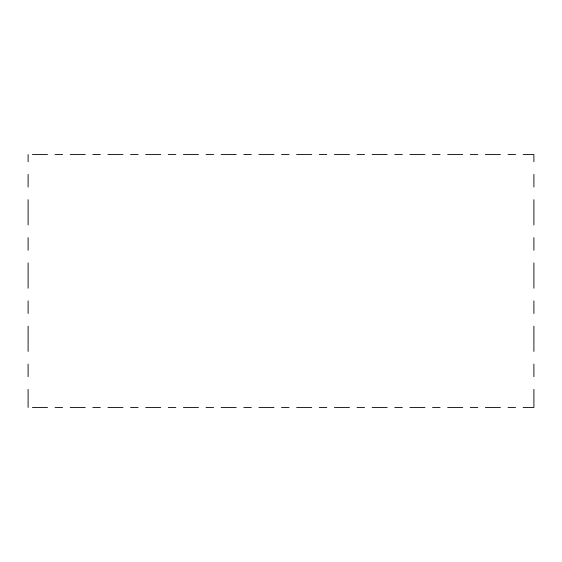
<?xml version="1.0" encoding="UTF-8"?>
<svg xmlns="http://www.w3.org/2000/svg" width="562" height="562" viewBox="0 0 562 562"><rect width="100%" height="100%" fill="white"/><g stroke="black" fill="none" stroke-linecap="round" stroke-linejoin="round"><path stroke-width="0.84" d="M32.406 154.55L47.503 154.55M55.055 154.55L62.6 154.55M70.152 154.55L85.248 154.55M92.8 154.55L100.345 154.55M107.897 154.55L122.994 154.55M130.546 154.55L138.097 154.55M145.642 154.55L160.739 154.55M168.291 154.55L175.843 154.55M183.388 154.55L198.491 154.55M206.036 154.55L213.588 154.55M221.133 154.55L236.237 154.55M243.782 154.55L251.333 154.55M258.885 154.55L273.982 154.55M281.527 154.55L289.079 154.55M296.631 154.55L311.727 154.55M319.279 154.55L326.824 154.55M334.376 154.55L349.473 154.55M357.025 154.55L364.569 154.55M372.121 154.55L387.218 154.55M394.77 154.55L402.315 154.55M409.867 154.55L424.963 154.55M432.515 154.55L440.067 154.55M447.612 154.55L462.716 154.55M470.261 154.55L477.812 154.55M485.357 154.55L500.461 154.55M508.006 154.55L515.558 154.55M523.11 154.55L533.9 154.55L533.9 161.758M32.406 407.45L47.503 407.45M55.055 407.45L62.6 407.45M70.152 407.45L85.248 407.45M92.8 407.45L100.345 407.45M107.897 407.45L122.994 407.45M130.546 407.45L138.097 407.45M145.642 407.45L160.739 407.45M168.291 407.45L175.843 407.45M183.388 407.45L198.491 407.45M206.036 407.45L213.588 407.45M221.133 407.45L236.237 407.45M243.782 407.45L251.333 407.45M258.885 407.45L273.982 407.45M281.527 407.45L289.079 407.45M296.631 407.45L311.727 407.45M319.279 407.45L326.824 407.45M334.376 407.45L349.473 407.45M357.025 407.45L364.569 407.45M372.121 407.45L387.218 407.45M394.77 407.45L402.315 407.45M409.867 407.45L424.963 407.45M432.515 407.45L440.067 407.45M447.612 407.45L462.716 407.45M470.261 407.45L477.812 407.45M485.357 407.45L500.461 407.45M508.006 407.45L515.558 407.45M523.11 407.45L533.9 407.45L533.9 389.368M533.9 174.403L533.9 187.048M533.9 199.693L533.9 224.983M533.9 237.628L533.9 250.273M533.9 262.918L533.9 288.208M533.9 300.853L533.9 313.498M533.9 326.143L533.9 351.433M533.9 364.078L533.9 376.723M28.1 154.55L28.1 161.758M28.1 174.403L28.1 187.048M28.1 199.693L28.1 224.983M28.1 237.628L28.1 250.273M28.1 262.918L28.1 288.208M28.1 300.853L28.1 313.498M28.1 326.143L28.1 351.433M28.1 364.078L28.1 376.723M28.1 389.368L28.1 407.45"/></g></svg>
